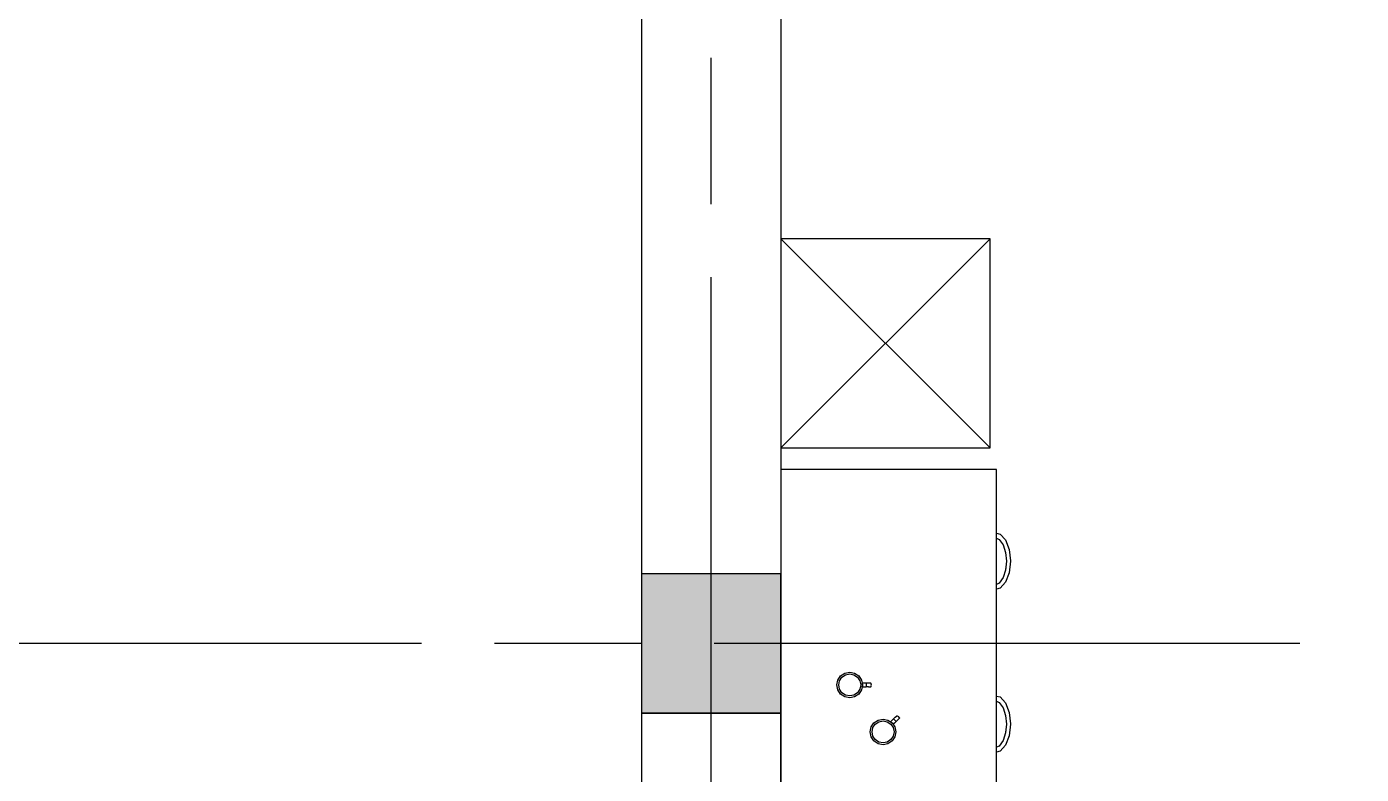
# Model space of a CAD drawing. Header units: inches. Extents: x 2870606 to 3671143, y -733551 to -473558.
# Drawn here: x 3337609 to 3341437, y -506798 to -504653 of the extents above; entities that cross this region are included whole.
import ezdxf

# ---------------------------------------------------------------- set-up
doc = ezdxf.new("R2010")
doc.units = ezdxf.units.IN
doc.header["$MEASUREMENT"] = 0
doc.linetypes.add('ACAD_ISO08W100', pattern=[36, 24, -3, 6, -3])
doc.linetypes.add('NIEIOIAY', pattern=[0])

# ---------------------------------------------------------------- blocks, each defined once
blk = doc.blocks.new('fgdgf')
for p, q in [((832278.4, 156203.2, -1288.5), (832278.4, 158583.3, -1288.5)), ((831659.5, 157126, -1288.5), (831659.5, 156203.2, -1288.5)), ((831623.6, 156967.4, -1288.5), (831633.9, 156994.7, -1288.5)), ((831633.7, 156959.7, -1288.5), (831641, 156981.5, -1288.5)), ((831633.9, 156994.7, -1288.5), (831649.1, 157011.8, -1288.5)), ((831641, 156981.5, -1288.5), (831652.4, 156997.2, -1288.5)), ((831649.1, 157011.8, -1288.5), (831659.5, 157014.4, -1288.5)), ((831652.4, 156997.2, -1288.5), (831659.5, 157000.8, -1288.5)), ((831951.1, 156970.6, -1288.5), (831959.1, 156982.6, -1288.5)), ((831959.1, 156982.6, -1288.5), (831971.1, 156990.5, -1288.5)), ((831962.8, 156978.8, -1288.5), (831973.1, 156985.7, -1288.5)), ((831971.1, 156990.5, -1288.5), (831985.2, 156993.3, -1288.5)), ((831973.1, 156985.7, -1288.5), (831985.2, 156988.1, -1288.5)), ((831985.2, 156993.3, -1288.5), (831999.3, 156990.5, -1288.5)), ((831985.2, 156988.1, -1288.5), (831997.2, 156985.7, -1288.5)), ((831997.2, 156985.7, -1288.5), (832007.5, 156978.8, -1288.5)), ((831999.3, 156990.5, -1288.5), (832011.2, 156982.6, -1288.5)), ((832011.2, 156982.6, -1288.5), (832019.2, 156970.6, -1288.5)), ((831619.9, 156934.6, -1288.5), (831623.6, 156967.4, -1288.5)), ((831631.1, 156934.6, -1288.5), (831633.7, 156959.7, -1288.5)), ((831631.2, 156934, -1288.5), (831633.7, 156958.6, -1288.5)), ((831948.3, 156956.5, -1288.5), (831951.1, 156970.6, -1288.5)), ((831951.1, 156942.4, -1288.5), (831948.3, 156956.5, -1288.5)), ((831959.1, 156930.5, -1288.5), (831951.1, 156942.4, -1288.5)), ((831953.6, 156956.5, -1288.5), (831956, 156968.6, -1288.5)), ((831956, 156944.4, -1288.5), (831953.6, 156956.5, -1288.5)), ((831956, 156968.6, -1288.5), (831962.8, 156978.8, -1288.5)), ((831962.8, 156934.2, -1288.5), (831956, 156944.4, -1288.5)), ((832007.5, 156978.8, -1288.5), (832014.3, 156968.6, -1288.5)), ((832014.3, 156944.4, -1288.5), (832007.5, 156934.2, -1288.5)), ((832019.2, 156942.4, -1288.5), (832011.2, 156930.5, -1288.5)), ((832014.3, 156968.6, -1288.5), (832016.7, 156956.5, -1288.5)), ((832016.7, 156956.5, -1288.5), (832014.3, 156944.4, -1288.5)), ((832019.2, 156970.6, -1288.5), (832022, 156956.5, -1288.5)), ((832022, 156956.5, -1288.5), (832019.2, 156942.4, -1288.5)), ((831619.9, 156933.5, -1288.5), (831620, 156934, -1288.5)), ((831623.6, 156900.7, -1288.5), (831619.9, 156933.5, -1288.5)), ((831633.7, 156909.5, -1288.5), (831631.1, 156934.6, -1288.5)), ((831641, 156887.6, -1288.5), (831633.7, 156909.5, -1288.5)), ((831938.4, 156917.5, -1288.5), (831939.7, 156918.7, -1288.5)), ((831938.4, 156916.5, -1288.5), (831938.4, 156917.5, -1288.5)), ((831939.5, 156914.8, -1288.5), (831938.4, 156916.5, -1288.5)), ((831941.2, 156912.8, -1288.5), (831939.5, 156914.8, -1288.5)), ((831939.7, 156918.7, -1288.5), (831943.1, 156922.1, -1288.5)), ((831943.2, 156911.1, -1288.5), (831941.2, 156912.8, -1288.5)), ((831943.1, 156922.1, -1288.5), (831947.7, 156926.8, -1288.5)), ((831944.9, 156910, -1288.5), (831943.2, 156911.1, -1288.5)), ((831945.9, 156910, -1288.5), (831944.9, 156910, -1288.5)), ((831947.1, 156911.3, -1288.5), (831945.9, 156910, -1288.5)), ((831950.5, 156914.7, -1288.5), (831947.1, 156911.3, -1288.5)), ((831947.7, 156926.8, -1288.5), (831952.4, 156931.4, -1288.5)), ((831947.7, 156926.8, -1288.5), (831948.2, 156926.3, -1288.5)), ((831949.6, 156924.9, -1288.5), (831948.2, 156926.3, -1288.5)), ((831951.4, 156923, -1288.5), (831949.6, 156924.9, -1288.5)), ((831950.5, 156914.7, -1288.5), (831955.2, 156919.3, -1288.5)), ((831953.3, 156921.2, -1288.5), (831951.4, 156923, -1288.5)), ((831952.4, 156931.4, -1288.5), (831955.8, 156934.8, -1288.5)), ((831954.7, 156919.8, -1288.5), (831953.3, 156921.2, -1288.5)), ((831955.2, 156919.3, -1288.5), (831954.7, 156919.8, -1288.5)), ((831955.2, 156919.3, -1288.5), (831959.8, 156924, -1288.5)), ((831955.8, 156934.8, -1288.5), (831956, 156935.1, -1288.5)), ((831956, 156935.1, -1288.5), (831956.1, 156935, -1288.5)), ((831957.5, 156932.8, -1288.5), (831956.5, 156934.4, -1288.5)), ((831958.3, 156931.7, -1288.5), (831957.5, 156932.8, -1288.5)), ((831971.1, 156922.5, -1288.5), (831959.1, 156930.5, -1288.5)), ((831959.8, 156924, -1288.5), (831963.4, 156927.6, -1288.5)), ((831962.8, 156928, -1288.5), (831961.7, 156928.7, -1288.5)), ((831973.1, 156927.3, -1288.5), (831962.8, 156934.2, -1288.5)), ((831963.1, 156927.8, -1288.5), (831962.8, 156928, -1288.5)), ((831985.2, 156919.7, -1288.5), (831971.1, 156922.5, -1288.5)), ((831985.2, 156924.9, -1288.5), (831973.1, 156927.3, -1288.5)), ((831997.2, 156927.3, -1288.5), (831985.2, 156924.9, -1288.5)), ((831999.3, 156922.5, -1288.5), (831985.2, 156919.7, -1288.5)), ((832007.5, 156934.2, -1288.5), (831997.2, 156927.3, -1288.5)), ((832011.2, 156930.5, -1288.5), (831999.3, 156922.5, -1288.5)), ((831633.9, 156873.4, -1288.5), (831623.6, 156900.7, -1288.5)), ((831649.1, 156856.3, -1288.5), (831633.9, 156873.4, -1288.5)), ((831652.4, 156871.9, -1288.5), (831641, 156887.6, -1288.5)), ((831659.5, 156868.3, -1288.5), (831652.4, 156871.9, -1288.5)), ((831659.5, 156853.6, -1288.5), (831649.1, 156856.3, -1288.5)), ((832043.9, 156821.8, -1288.5), (832046.7, 156835.9, -1288.5)), ((832046.7, 156835.9, -1288.5), (832054.7, 156847.9, -1288.5)), ((832049.2, 156821.8, -1288.5), (832051.6, 156833.9, -1288.5)), ((832051.6, 156833.9, -1288.5), (832058.4, 156844.2, -1288.5)), ((832054.7, 156847.9, -1288.5), (832066.7, 156855.9, -1288.5)), ((832058.4, 156844.2, -1288.5), (832068.7, 156851, -1288.5)), ((832066.7, 156855.9, -1288.5), (832080.8, 156858.7, -1288.5)), ((832068.7, 156851, -1288.5), (832080.8, 156853.4, -1288.5)), ((832080.8, 156858.7, -1288.5), (832094.9, 156855.9, -1288.5)), ((832080.8, 156853.4, -1288.5), (832092.8, 156851, -1288.5)), ((832092.8, 156851, -1288.5), (832103.1, 156844.2, -1288.5)), ((832094.9, 156855.9, -1288.5), (832106.8, 156847.9, -1288.5)), ((832103.1, 156844.2, -1288.5), (832109.9, 156833.9, -1288.5)), ((832106.8, 156847.9, -1288.5), (832114.8, 156835.9, -1288.5)), ((832109.9, 156833.9, -1288.5), (832112.3, 156821.8, -1288.5)), ((832114.8, 156835.9, -1288.5), (832117.6, 156821.8, -1288.5)), ((832018.9, 156824.6, -1288.5), (832018.8, 156822, -1288.5)), ((832018.8, 156822, -1288.5), (832018.9, 156819.4, -1288.5)), ((832019.4, 156826.6, -1288.5), (832018.9, 156824.6, -1288.5)), ((832018.9, 156819.4, -1288.5), (832019.4, 156817.4, -1288.5)), ((832020.1, 156827.3, -1288.5), (832019.4, 156826.6, -1288.5)), ((832019.4, 156817.4, -1288.5), (832020.1, 156816.7, -1288.5)), ((832026.7, 156827.3, -1288.5), (832020.1, 156827.3, -1288.5)), ((832020.1, 156816.7, -1288.5), (832044.9, 156816.7, -1288.5)), ((832026.7, 156827.3, -1288.5), (832033.2, 156827.3, -1288.5)), ((832033.2, 156827.3, -1288.5), (832033.2, 156826.6, -1288.5)), ((832039.8, 156827.3, -1288.5), (832033.2, 156827.3, -1288.5)), ((832033.2, 156817.4, -1288.5), (832033.2, 156826.6, -1288.5)), ((832033.2, 156816.7, -1288.5), (832033.2, 156817.4, -1288.5)), ((832045, 156827.3, -1288.5), (832039.8, 156827.3, -1288.5)), ((832043.9, 156821.8, -1288.5), (832044.4, 156819.4, -1288.5)), ((832046.7, 156807.7, -1288.5), (832043.9, 156821.8, -1288.5)), ((832044.2, 156823.4, -1288.5), (832044.9, 156826.6, -1288.5)), ((832044.4, 156819.4, -1288.5), (832044.7, 156818, -1288.5)), ((832044.5, 156824.6, -1288.5), (832044.9, 156826.9, -1288.5)), ((832044.9, 156826.9, -1288.5), (832045, 156827.3, -1288.5)), ((832044.9, 156826.9, -1288.5), (832044.9, 156826.6, -1288.5)), ((832044.9, 156817, -1288.5), (832044.9, 156817.1, -1288.5)), ((832044.9, 156817, -1288.5), (832044.9, 156817, -1288.5)), ((832054.7, 156795.8, -1288.5), (832046.7, 156807.7, -1288.5)), ((832051.6, 156809.8, -1288.5), (832049.2, 156821.8, -1288.5)), ((832058.4, 156799.5, -1288.5), (832051.6, 156809.8, -1288.5)), ((832066.7, 156787.8, -1288.5), (832054.7, 156795.8, -1288.5)), ((832068.7, 156792.7, -1288.5), (832058.4, 156799.5, -1288.5)), ((832080.8, 156790.3, -1288.5), (832068.7, 156792.7, -1288.5)), ((832092.8, 156792.7, -1288.5), (832080.8, 156790.3, -1288.5)), ((832103.1, 156799.5, -1288.5), (832092.8, 156792.7, -1288.5)), ((832106.8, 156795.8, -1288.5), (832094.9, 156787.8, -1288.5)), ((832109.9, 156809.8, -1288.5), (832103.1, 156799.5, -1288.5)), ((832114.8, 156807.7, -1288.5), (832106.8, 156795.8, -1288.5)), ((832112.3, 156821.8, -1288.5), (832109.9, 156809.8, -1288.5)), ((832117.6, 156821.8, -1288.5), (832114.8, 156807.7, -1288.5)), ((832080.8, 156785, -1288.5), (832066.7, 156787.8, -1288.5)), ((832094.9, 156787.8, -1288.5), (832080.8, 156785, -1288.5)), ((831623.6, 156499.9, -1288.5), (831633.9, 156527.2, -1288.5)), ((831633.9, 156527.2, -1288.5), (831649.1, 156544.3, -1288.5)), ((831641, 156514, -1288.5), (831652.4, 156529.7, -1288.5)), ((831649.1, 156544.3, -1288.5), (831659.5, 156546.9, -1288.5)), ((831652.4, 156529.7, -1288.5), (831659.5, 156533.3, -1288.5)), ((831619.9, 156467.1, -1288.5), (831623.6, 156499.9, -1288.5)), ((831631.1, 156467.1, -1288.5), (831633.7, 156492.2, -1288.5)), ((831631.2, 156466.5, -1288.5), (831633.7, 156491.1, -1288.5)), ((831633.7, 156492.2, -1288.5), (831641, 156514, -1288.5)), ((831619.9, 156466, -1288.5), (831620, 156466.5, -1288.5)), ((831623.6, 156433.2, -1288.5), (831619.9, 156466, -1288.5)), ((831633.7, 156442, -1288.5), (831631.1, 156467.1, -1288.5)), ((831633.9, 156405.9, -1288.5), (831623.6, 156433.2, -1288.5)), ((831641, 156420.1, -1288.5), (831633.7, 156442, -1288.5)), ((831652.4, 156404.4, -1288.5), (831641, 156420.1, -1288.5)), ((831649.1, 156388.8, -1288.5), (831633.9, 156405.9, -1288.5)), ((831659.5, 156386.1, -1288.5), (831649.1, 156388.8, -1288.5)), ((831659.5, 156400.8, -1288.5), (831652.4, 156404.4, -1288.5)), ((831659.5, 156203.2, -1288.5), (832278.4, 156203.2, -1288.5)), ((831659.5, 156203.2, -1288.5), (831664.7, 156203.2, -1288.5))]:
    blk.add_line(p, q)

msp = doc.modelspace()

# ---------------------------------------------------------------- hatches: boundary and pattern name
h = msp.add_hatch(color=256)
h.dxf.hatch_style = 1
h.paths.add_polyline_path([(3339772.01, -506623.13), (3339772.01, -506223.13), (3339372.01, -506223.13), (3339372.01, -506623.13)])

# ---------------------------------------------------------------- linework, layer by layer
at = {"color": 252, "linetype": 'ACAD_ISO08W100', "ltscale": 70}
for p, q in [((3339572.01, -524692.02), (3339572.01, -496403.85)), ((3366460.93, -506423.13), (3300567.24, -506423.13))]:
    msp.add_line(p, q, dxfattribs=at)
at = {"lineweight": 30}
msp.add_line((3339372.01, -506623.13), (3339772.01, -506623.13), dxfattribs=at)
for points in [[(3338372.01, -498223.13), (3339772.01, -498223.13), (3339772.01, -506623.13)], [(3338372.01, -498623.13), (3339372.01, -498623.13), (3339372.01, -506623.13)], [(3342002.01, -508303.13), (3339772.01, -508303.13), (3339772.01, -506623.13), (3339372.01, -506623.13), (3339372.01, -508423.13), (3342397.19, -508423.13)]]:
    msp.add_lwpolyline(points, dxfattribs=at)
at = {"color": 7, "linetype": 'NIEIOIAY'}
for points in [[(3339772.01, -505861.79), (3340372.01, -505861.79), (3340372.01, -505261.79), (3339772.01, -505261.79), (3339772.01, -505861.79)], [(3340372.01, -505861.79), (3339772.01, -505261.79)], [(3339772.01, -505861.79), (3340372.01, -505261.79)]]:
    msp.add_lwpolyline(points, dxfattribs=at)
msp.add_lwpolyline([(3339372.01, -506223.13), (3339372.01, -506623.13), (3339772.01, -506623.13), (3339772.01, -506223.13)], close=True)

# ---------------------------------------------------------------- block references
at = {"rotation": 180}
msp.add_blockref('fgdgf', (4172050.37, -349719.93, 1288.5), dxfattribs=at)

doc.saveas('drawing.dxf')
